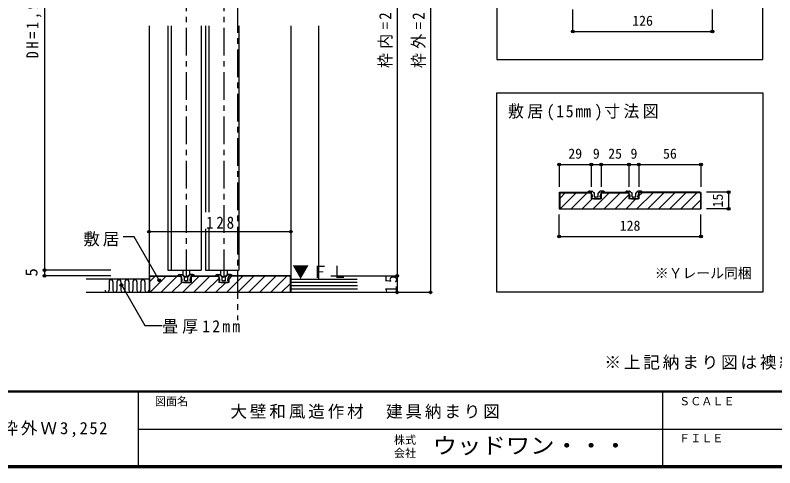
# Model space of a CAD drawing. Units: millimetres at full size, sheet at 1:5. Extents: x -981 to 969, y -733 to 681.
# Drawn here: x -117 to 568, y -716 to -308 of the extents above; entities that cross this region are included whole.
import ezdxf
from ezdxf.enums import TextEntityAlignment as Align

# ---------------------------------------------------------------- set-up
doc = ezdxf.new("R2010")
doc.units = ezdxf.units.MM
doc.header["$LTSCALE"] = 5
doc.header["$PDMODE"] = 32
doc.header["$PDSIZE"] = 2.5
doc.linetypes.add('CHAIN1', pattern=[8, 5, -1, 1, -1])
for name, color, linetype in [('0-1_通り芯', 4, 'CHAIN1'), ('0-3_仕上げ', 7, 'Continuous'), ('0-4_枠', 3, 'Continuous'), ('0-6_扉', 3, 'Continuous'), ('0-7_金物', 7, 'Continuous'), ('0-A_文字', 7, 'Continuous'), ('0-B_寸法', 7, 'Continuous'), ('0-C_ハッチ', 4, 'Continuous'), ('F-0_補助線', 6, 'Continuous'), ('F-1_枠', 6, 'Continuous'), ('F-A_文字', 7, 'Continuous')]:
    doc.layers.add(name, color=color, linetype=linetype)
doc.styles.add('ＭＳ ゴシック', font='')
doc.styles.get('ＭＳ ゴシック').set_extended_font_data('MS Gothic')

msp = doc.modelspace()

# ---------------------------------------------------------------- linework, layer by layer
at = {"layer": '0-1_通り芯'}
msp.add_line((83.358, 21.631), (83.358, -582.844), dxfattribs=at)
at = {"layer": '0-3_仕上げ', "color": 2}
for p, q in [((3.358, -545.609), (-53.453, -545.609)), ((131.358, -545.609), (191.264, -545.609)), ((-53.453, -557.609), (3.358, -557.609)), ((131.358, -557.609), (191.785, -557.609))]:
    msp.add_line(p, q, dxfattribs=at)
at = {"layer": '0-3_仕上げ'}
for p, q in [((-32.781, -548.14), (-32.781, -555.703)), ((-29.18, -548.14), (-29.18, -555.703)), ((-25.578, -548.14), (-25.578, -555.703)), ((-21.977, -548.14), (-21.977, -555.703)), ((-18.375, -548.14), (-18.375, -555.703)), ((-14.774, -548.14), (-14.774, -555.703)), ((-11.173, -548.14), (-11.173, -555.703)), ((-7.571, -548.14), (-7.571, -555.703)), ((-3.97, -548.14), (-3.97, -555.703)), ((-0.368, -548.14), (-0.368, -555.703)), ((191.394, -548.609), (131.358, -548.609)), ((191.524, -551.609), (131.358, -551.609)), ((191.654, -554.609), (131.358, -554.609))]:
    msp.add_line(p, q, dxfattribs=at)
for centre, radius, start, end in [((-30.98, -547.999), 1.806, 355.51051, 184.48949), ((-23.778, -547.999), 1.806, 355.51051, 184.48949), ((-16.575, -547.999), 1.806, 355.51051, 184.48949), ((-9.372, -547.999), 1.806, 355.51051, 184.48949), ((-2.169, -547.999), 1.806, 355.51051, 184.48949), ((-34.582, -555.67), 1.801, 181.04347, 358.95653), ((-27.379, -555.67), 1.801, 181.04347, 358.95653), ((-20.176, -555.67), 1.801, 181.04347, 358.95653), ((-12.973, -555.67), 1.801, 181.04347, 358.95653), ((-5.77, -555.67), 1.801, 181.04347, 358.95653), ((1.432, -555.67), 1.801, 181.04347, 358.95653)]:
    msp.add_arc(centre, radius, start, end, dxfattribs=at)
at = {"layer": '0-4_枠', "color": 4}
for p, q in [((3.358, -317.08), (3.358, -543.316)), ((131.358, -317.08), (131.358, -545.609)), ((156.358, -317.08), (156.358, -545.609))]:
    msp.add_line(p, q, dxfattribs=at)
at = {"layer": '0-4_枠'}
for p, q in [((373.659, -467.988), (373.659, -482.281)), ((374.159, -468.195), (374.573, -467.781)), ((374.159, -468.195), (374.159, -482.281)), ((374.573, -467.781), (402.659, -467.781)), ((402.659, -467.281), (402.659, -473.281)), ((411.659, -467.281), (436.659, -467.281)), ((411.659, -467.281), (411.659, -473.281)), ((411.659, -467.781), (436.659, -467.781)), ((436.659, -467.281), (436.659, -473.281)), ((445.659, -467.281), (445.659, -473.281)), ((500.952, -467.281), (445.659, -467.281)), ((500.745, -467.781), (445.659, -467.781)), ((500.745, -467.781), (501.159, -468.195)), ((500.952, -467.281), (501.659, -467.988)), ((501.159, -468.195), (501.159, -482.281)), ((501.659, -467.988), (501.659, -482.281)), ((411.659, -473.281), (402.659, -473.281)), ((445.659, -473.281), (436.659, -473.281)), ((373.659, -482.281), (501.659, -482.281)), ((3.358, -543.316), (3.358, -557.609)), ((3.858, -543.523), (4.272, -543.109)), ((3.858, -543.523), (3.858, -557.609)), ((4.272, -543.109), (32.358, -543.109)), ((32.358, -542.609), (32.358, -548.609)), ((41.358, -548.609), (32.358, -548.609)), ((41.358, -542.609), (66.358, -542.609)), ((41.358, -542.609), (41.358, -548.609)), ((41.358, -543.109), (66.358, -543.109)), ((66.358, -542.609), (66.358, -548.609)), ((75.358, -548.609), (66.358, -548.609)), ((75.358, -542.609), (75.358, -548.609)), ((130.65, -542.609), (75.358, -542.609)), ((130.443, -543.109), (75.358, -543.109)), ((130.443, -543.109), (130.858, -543.523)), ((130.65, -542.609), (131.358, -543.316)), ((130.858, -543.523), (130.858, -557.609)), ((131.358, -543.316), (131.358, -557.609)), ((3.358, -557.609), (131.358, -557.609))]:
    msp.add_line(p, q, dxfattribs=at)
for points in [[(373.659, -467.988), (374.366, -467.281), (402.659, -467.281)], [(3.358, -543.316), (4.065, -542.609), (32.358, -542.609)]]:
    msp.add_lwpolyline(points, dxfattribs=at)
at = {"layer": '0-6_扉'}
for p, q in [((20.358, -317.08), (20.358, -537.609)), ((54.358, -317.08), (54.358, -485.233)), ((54.358, -500.364), (54.358, -537.609)), ((20.358, -537.609), (23.358, -537.609)), ((54.358, -537.609), (57.358, -537.609))]:
    msp.add_line(p, q, dxfattribs=at)
at = {"layer": '0-6_扉', "color": 6}
for p, q in [((23.358, -317.08), (23.358, -537.609)), ((50.358, -317.08), (50.358, -500.364)), ((57.358, -317.08), (57.358, -485.233)), ((84.358, -317.08), (84.358, -537.609)), ((50.358, -500.364), (50.358, -537.609)), ((57.358, -500.364), (57.358, -537.609)), ((23.358, -537.609), (50.358, -537.609)), ((57.358, -537.609), (84.358, -537.609))]:
    msp.add_line(p, q, dxfattribs=at)
at = {"layer": '0-7_金物'}
for p, q in [((401.2, -466.281), (403.202, -466.281)), ((413.117, -466.281), (411.116, -466.281)), ((435.2, -466.281), (437.202, -466.281)), ((447.117, -466.281), (445.116, -466.281)), ((399.859, -467.281), (402.659, -467.281)), ((402.659, -468.281), (402.659, -467.281)), ((403.359, -473.281), (402.873, -472.054)), ((403.659, -471.781), (403.059, -471.781)), ((404.821, -467.693), (403.555, -466.427)), ((403.659, -471.781), (403.659, -470.517)), ((404.459, -473.281), (404.659, -473.081)), ((404.659, -473.081), (404.859, -473.281)), ((405.033, -467.781), (405.359, -467.781)), ((405.559, -471.481), (405.559, -467.981)), ((406.859, -471.781), (405.859, -471.781)), ((407.159, -472.081), (406.859, -471.781)), ((408.759, -471.481), (408.759, -467.981)), ((409.284, -467.781), (408.959, -467.781)), ((409.659, -473.081), (409.459, -473.281)), ((409.497, -467.693), (410.762, -466.427)), ((409.859, -473.281), (409.659, -473.081)), ((410.659, -471.781), (410.659, -470.517)), ((410.659, -471.781), (411.259, -471.781)), ((410.959, -473.281), (411.445, -472.054)), ((411.659, -468.281), (411.659, -467.281)), ((414.459, -467.281), (411.659, -467.281)), ((433.859, -467.281), (436.659, -467.281)), ((436.659, -468.281), (436.659, -467.281)), ((437.359, -473.281), (436.873, -472.054)), ((437.659, -471.781), (437.059, -471.781)), ((438.821, -467.693), (437.555, -466.427)), ((437.659, -471.781), (437.659, -470.517)), ((438.459, -473.281), (438.659, -473.081)), ((438.659, -473.081), (438.859, -473.281)), ((439.033, -467.781), (439.359, -467.781)), ((439.559, -471.481), (439.559, -467.981)), ((440.859, -471.781), (439.859, -471.781)), ((441.159, -472.081), (440.859, -471.781)), ((442.759, -471.481), (442.759, -467.981)), ((443.284, -467.781), (442.959, -467.781)), ((443.659, -473.081), (443.459, -473.281)), ((443.497, -467.693), (444.762, -466.427)), ((443.859, -473.281), (443.659, -473.081)), ((444.659, -471.781), (444.659, -470.517)), ((444.659, -471.781), (445.259, -471.781)), ((444.959, -473.281), (445.445, -472.054)), ((445.659, -468.281), (445.659, -467.281)), ((448.459, -467.281), (445.659, -467.281)), ((404.459, -473.281), (403.359, -473.281)), ((404.859, -473.281), (409.459, -473.281)), ((409.859, -473.281), (410.959, -473.281)), ((438.459, -473.281), (437.359, -473.281)), ((438.859, -473.281), (443.459, -473.281)), ((443.859, -473.281), (444.959, -473.281)), ((30.899, -541.609), (32.9, -541.609)), ((34.52, -543.021), (33.254, -541.756)), ((39.195, -543.021), (40.461, -541.756)), ((39.858, -537.609), (39.858, -542.077)), ((42.816, -541.609), (40.815, -541.609)), ((64.899, -541.609), (66.9, -541.609)), ((68.52, -543.021), (67.254, -541.756)), ((73.195, -543.021), (74.461, -541.756)), ((73.858, -537.609), (73.858, -542.077)), ((76.816, -541.609), (74.815, -541.609)), ((29.558, -542.609), (32.358, -542.609)), ((32.358, -543.609), (32.358, -542.609)), ((33.058, -548.609), (32.572, -547.383)), ((33.358, -547.109), (32.758, -547.109)), ((34.158, -548.609), (33.058, -548.609)), ((33.358, -547.109), (33.358, -545.845)), ((34.158, -548.609), (34.358, -548.409)), ((34.358, -548.409), (34.558, -548.609)), ((34.558, -548.609), (39.158, -548.609)), ((34.732, -543.109), (35.058, -543.109)), ((35.258, -546.809), (35.258, -543.309)), ((36.558, -547.109), (35.558, -547.109)), ((36.858, -547.409), (36.558, -547.109)), ((39.858, -542.077), (36.858, -543.809)), ((38.458, -546.809), (38.458, -543.309)), ((38.983, -543.109), (38.658, -543.109)), ((39.358, -548.409), (39.158, -548.609)), ((39.558, -548.609), (39.358, -548.409)), ((39.558, -548.609), (40.658, -548.609)), ((40.358, -547.109), (40.358, -545.845)), ((40.358, -547.109), (40.958, -547.109)), ((40.658, -548.609), (41.143, -547.383)), ((41.358, -543.609), (41.358, -542.609)), ((44.158, -542.609), (41.358, -542.609)), ((63.558, -542.609), (66.358, -542.609)), ((66.358, -543.609), (66.358, -542.609)), ((67.058, -548.609), (66.572, -547.383)), ((67.358, -547.109), (66.758, -547.109)), ((68.158, -548.609), (67.058, -548.609)), ((67.358, -547.109), (67.358, -545.845)), ((68.158, -548.609), (68.358, -548.409)), ((68.358, -548.409), (68.558, -548.609)), ((68.558, -548.609), (73.158, -548.609)), ((68.732, -543.109), (69.058, -543.109)), ((69.258, -546.809), (69.258, -543.309)), ((70.558, -547.109), (69.558, -547.109)), ((70.858, -547.409), (70.558, -547.109)), ((73.858, -542.077), (70.858, -543.809)), ((72.458, -546.809), (72.458, -543.309)), ((72.983, -543.109), (72.658, -543.109)), ((73.358, -548.409), (73.158, -548.609)), ((73.558, -548.609), (73.358, -548.409)), ((73.558, -548.609), (74.658, -548.609)), ((74.358, -547.109), (74.358, -545.845)), ((74.358, -547.109), (74.958, -547.109)), ((74.658, -548.609), (75.143, -547.383)), ((75.358, -543.609), (75.358, -542.609)), ((78.158, -542.609), (75.358, -542.609))]:
    msp.add_line(p, q, dxfattribs=at)
for points in [[(408.459, -471.781), (407.459, -471.781), (407.159, -472.081)], [(442.459, -471.781), (441.459, -471.781), (441.159, -472.081)], [(33.858, -537.609), (33.858, -542.077), (36.858, -543.809)], [(67.858, -537.609), (67.858, -542.077), (70.858, -543.809)], [(38.158, -547.109), (37.158, -547.109), (36.858, -547.409)], [(72.158, -547.109), (71.158, -547.109), (70.858, -547.409)]]:
    msp.add_lwpolyline(points, dxfattribs=at)
for centre, radius, start, end in [((401.2, -468.281), 2, 90, 138.18969), ((403.202, -466.781), 0.5, 45, 90), ((411.116, -466.781), 0.5, 90, 135), ((413.117, -468.281), 2, 41.81031, 90), ((435.2, -468.281), 2, 90, 138.18969), ((437.202, -466.781), 0.5, 45, 90), ((445.116, -466.781), 0.5, 90, 135), ((447.117, -468.281), 2, 41.81031, 90), ((399.859, -467.081), 0.2, 138.18969, 270), ((400.659, -470.517), 3, 0, 48.19), ((403.059, -471.981), 0.2, 90, 201.616), ((405.033, -467.481), 0.3, 225, 270), ((405.359, -467.981), 0.2, 360, 90), ((405.859, -471.481), 0.3, 180, 270), ((408.459, -471.481), 0.3, 270, 360), ((408.959, -467.981), 0.2, 90, 180), ((409.284, -467.481), 0.3, 270, 315), ((413.659, -470.517), 3, 131.81, 180), ((411.259, -471.981), 0.2, 338.384, 90), ((414.459, -467.081), 0.2, 270, 41.81031), ((433.859, -467.081), 0.2, 138.18969, 270), ((434.659, -470.517), 3, 0, 48.19), ((437.059, -471.981), 0.2, 90, 201.616), ((439.033, -467.481), 0.3, 225, 270), ((439.359, -467.981), 0.2, 360, 90), ((439.859, -471.481), 0.3, 180, 270), ((442.459, -471.481), 0.3, 270, 360), ((442.959, -467.981), 0.2, 90, 180), ((443.284, -467.481), 0.3, 270, 315), ((447.659, -470.517), 3, 131.81, 180), ((445.259, -471.981), 0.2, 338.384, 90), ((448.459, -467.081), 0.2, 270, 41.81031), ((30.899, -543.609), 2, 90, 138.18969), ((32.9, -542.109), 0.5, 45, 90), ((40.815, -542.109), 0.5, 90, 135), ((42.816, -543.609), 2, 41.81031, 90), ((64.899, -543.609), 2, 90, 138.18969), ((66.9, -542.109), 0.5, 45, 90), ((74.815, -542.109), 0.5, 90, 135), ((76.816, -543.609), 2, 41.81031, 90), ((29.558, -542.409), 0.2, 138.18969, 270), ((30.358, -545.845), 3, 0, 48.19), ((32.758, -547.309), 0.2, 90, 201.616), ((34.732, -542.809), 0.3, 225, 270), ((35.058, -543.309), 0.2, 360, 90), ((35.558, -546.809), 0.3, 180, 270), ((38.158, -546.809), 0.3, 270, 360), ((38.658, -543.309), 0.2, 90, 180), ((38.983, -542.809), 0.3, 270, 315), ((43.358, -545.845), 3, 131.81, 180), ((40.958, -547.309), 0.2, 338.384, 90), ((44.158, -542.409), 0.2, 270, 41.81031), ((63.558, -542.409), 0.2, 138.18969, 270), ((64.358, -545.845), 3, 0, 48.19), ((66.758, -547.309), 0.2, 90, 201.616), ((68.732, -542.809), 0.3, 225, 270), ((69.058, -543.309), 0.2, 360, 90), ((69.558, -546.809), 0.3, 180, 270), ((72.158, -546.809), 0.3, 270, 360), ((72.658, -543.309), 0.2, 90, 180), ((72.983, -542.809), 0.3, 270, 315), ((77.358, -545.845), 3, 131.81, 180), ((74.958, -547.309), 0.2, 338.384, 90), ((78.158, -542.409), 0.2, 270, 41.81031)]:
    msp.add_arc(centre, radius, start, end, dxfattribs=at)
at = {"layer": '0-A_文字'}
for p, q in [((317.471, -557.609), (317.471, -377.609)), ((-10.117, -507.451), (-20.117, -507.451)), ((12.578, -546.76), (-10.117, -507.451)), ((557.471, -557.609), (317.471, -557.609))]:
    msp.add_line(p, q, dxfattribs=at)
msp.add_lwpolyline([(317.471, -347.609), (557.471, -347.609), (557.471, -167.609), (317.471, -167.609)], close=True, dxfattribs=at)
for points in [[(317.471, -377.609), (557.471, -377.609), (557.471, -557.609)], [(-21.63, -550.984), (-0.577, -587.449), (15.204, -587.449)]]:
    msp.add_lwpolyline(points, dxfattribs=at)
for p in [(12.578, -546.76), (-21.63, -550.984)]:
    msp.add_point(p, dxfattribs=at)
at = {"layer": '0-B_寸法', "color": 4}
for p, q in [((227.471, -59.424), (227.471, -557.609)), ((257.471, -59.424), (257.471, -557.609)), ((385.971, -322.306), (385.971, -302.306)), ((511.971, -322.306), (511.971, -302.306)), ((385.971, -322.306), (511.971, -322.306)), ((373.659, -442.281), (402.659, -442.281)), ((373.659, -442.281), (373.659, -462.281)), ((402.659, -442.281), (402.659, -462.281)), ((402.659, -442.281), (411.659, -442.281)), ((411.659, -442.281), (411.659, -462.281)), ((411.659, -442.281), (436.659, -442.281)), ((436.659, -442.281), (436.659, -462.281)), ((436.659, -442.281), (445.659, -442.281)), ((445.659, -442.281), (445.659, -462.281)), ((445.659, -442.281), (501.659, -442.281)), ((501.659, -442.281), (501.659, -462.281)), ((526.659, -467.281), (506.659, -467.281)), ((526.659, -467.281), (526.659, -482.281)), ((526.659, -482.281), (506.659, -482.281)), ((373.659, -507.281), (373.659, -487.281)), ((501.659, -507.281), (501.659, -487.281)), ((3.358, -502.864), (3.358, -527.915)), ((373.659, -507.281), (501.659, -507.281)), ((-31.113, -537.609), (-91.113, -537.609)), ((-31.113, -542.609), (-91.113, -542.609)), ((167.471, -542.609), (227.471, -542.609)), ((167.471, -557.609), (257.471, -557.609))]:
    msp.add_line(p, q, dxfattribs=at)
at = {"layer": '0-B_寸法', "color": 4, "linetype": 'CHAIN1'}
for p, q in [((36.858, -78.877), (36.858, -548.609)), ((70.858, -78.877), (70.858, -548.609))]:
    msp.add_line(p, q, dxfattribs=at)
at = {"layer": '0-B_寸法', "color": 4}
for points in [[(-31.113, -59.424), (-91.113, -59.424), (-91.113, -542.609)], [(3.358, -502.864), (131.358, -502.864), (131.358, -527.915)]]:
    msp.add_lwpolyline(points, dxfattribs=at)
at = {"layer": '0-B_寸法'}
for p in [(385.971, -322.306), (511.971, -322.306), (373.659, -442.281), (402.659, -442.281), (411.659, -442.281), (436.659, -442.281), (445.659, -442.281), (501.659, -442.281), (526.659, -467.281), (526.659, -482.281), (3.358, -502.864), (131.358, -502.864), (373.659, -507.281), (501.659, -507.281), (-91.113, -537.609), (-91.113, -542.609), (227.471, -542.609), (227.471, -557.609), (257.471, -557.609)]:
    msp.add_point(p, dxfattribs=at)
at = {"layer": '0-C_ハッチ'}
for p, q in [((374.159, -472.81), (379.188, -467.781)), ((374.588, -482.281), (389.088, -467.781)), ((384.487, -482.281), (398.987, -467.781)), ((404.286, -482.281), (418.786, -467.781)), ((414.186, -482.281), (428.686, -467.781)), ((424.085, -482.281), (436.659, -469.707)), ((443.884, -482.281), (458.384, -467.781)), ((445.659, -470.607), (448.485, -467.781)), ((453.784, -482.281), (468.284, -467.781)), ((463.683, -482.281), (478.159, -467.805)), ((473.583, -482.281), (488.083, -467.781)), ((483.482, -482.281), (497.982, -467.781)), ((394.387, -482.281), (403.387, -473.281)), ((433.985, -482.281), (442.985, -473.281)), ((493.382, -482.281), (501.159, -474.504)), ((3.858, -548.139), (8.887, -543.109)), ((4.286, -557.609), (18.786, -543.109)), ((14.186, -557.609), (28.686, -543.109)), ((24.085, -557.609), (33.085, -548.609)), ((33.985, -557.609), (48.485, -543.109)), ((43.884, -557.609), (58.384, -543.109)), ((53.784, -557.609), (66.358, -545.035)), ((63.683, -557.609), (72.683, -548.609)), ((73.583, -557.609), (88.083, -543.109)), ((75.358, -545.935), (78.183, -543.109)), ((83.482, -557.609), (97.982, -543.109)), ((93.382, -557.609), (107.858, -543.133)), ((103.281, -557.609), (117.781, -543.109)), ((113.181, -557.609), (127.681, -543.109)), ((123.08, -557.609), (130.858, -549.832))]:
    msp.add_line(p, q, dxfattribs=at)
at = {"layer": 'F-1_枠'}
for p, q in [((968.636, -646.776), (-981.363, -646.776)), ((968.636, -647.609), (-981.363, -647.609)), ((-6.364, -647.609), (-6.364, -714.276)), ((466.97, -647.609), (466.97, -714.276)), ((-6.364, -680.943), (966.97, -680.943)), ((968.636, -714.276), (-981.363, -714.276)), ((968.636, -715.109), (-981.363, -715.109)), ((968.636, -715.943), (-981.363, -715.943))]:
    msp.add_line(p, q, dxfattribs=at)

# ---------------------------------------------------------------- texts
at = {"layer": '0-A_文字', "style": 'ＭＳ ゴシック'}
msp.add_text('※Ｙレール同梱', height=9.164, dxfattribs=at).set_placement((459.971, -547.609), align=Align.BOTTOM_LEFT)
at = {"layer": '0-A_文字', "char_height": 11, "attachment_point": 7, "style": 'ＭＳ ゴシック'}
for s, insert in [('\\T1.22;\\W0.95;敷居(15㎜)寸法図', (327.471, -402.609)), ('\\T1.17;敷居', (-55.938, -516.23)), ('\\T1.17;▼ＦＬ', (132.701, -545.609)), ('\\T1.27;\\W0.95;畳厚12mm', (15.204, -594.949))]:
    msp.add_mtext(s, dxfattribs=dict(at, insert=insert))
at = {"layer": '0-B_寸法', "style": 'ＭＳ ゴシック'}
for s, p in [('126', (439.596, -319.806)), ('29', (381.909, -439.781)), ('9', (404.034, -439.781)), ('25', (417.909, -439.781)), ('9', (438.034, -439.781)), ('56', (467.409, -439.781)), ('128', (428.284, -504.781))]:
    msp.add_text(s, height=9.164, dxfattribs=at).set_placement(p, align=Align.BOTTOM_LEFT)
for s, height, p in [('15', 9.164, (524.159, -481.031)), ('5', 11, (-94.113, -543.359))]:
    msp.add_text(s, height=height, rotation=90, dxfattribs=at).set_placement(p, align=Align.BOTTOM_LEFT)
at = {"layer": '0-B_寸法', "char_height": 11, "attachment_point": 7, "rotation": 90, "style": 'ＭＳ ゴシック'}
for s, insert in [('\\T1.29;\\W0.9;枠内=2,005', (224.971, -355.205)), ('\\T1.29;\\W0.9;枠外=2,050', (254.971, -355.205)), ('\\T1.39;\\W0.85;DH=1,995', (-93.613, -346.455)), ('\\T1.36;\\W0.9;15', (227.471, -558.234))]:
    msp.add_mtext(s, dxfattribs=dict(at, insert=insert))
at = {"layer": '0-B_寸法', "insert": (54.858, -500.364), "char_height": 11, "attachment_point": 7, "style": 'ＭＳ ゴシック'}
msp.add_mtext('\\T1.38;\\W0.9;128', dxfattribs=at)
at = {"layer": 'F-0_補助線', "color": 7, "insert": (76.826, -671.804), "char_height": 11, "attachment_point": 7, "style": 'ＭＳ ゴシック'}
msp.add_mtext('\\T1.17;大壁和風造作材\u3000建具納まり図', dxfattribs=at)
at = {"layer": 'F-A_文字', "style": 'ＭＳ ゴシック'}
for s, p in [('図面名', (8.636, -661.776)), ('ＳＣＡＬＥ', (481.97, -661.776)), ('ＦＩＬＥ', (481.97, -695.11)), ('株式', (224.47, -696.609)), ('会社', (224.47, -708.609))]:
    msp.add_text(s, height=7.331, dxfattribs=at).set_placement(p, align=Align.BOTTOM_LEFT)
at = {"layer": 'F-A_文字', "style": 'ＭＳ ゴシック', "width": 1.1}
msp.add_text('ウッドワン・・・', height=14.66, dxfattribs=at).set_placement((259.47, -707.61), align=Align.BOTTOM_LEFT)
at = {"layer": 'F-A_文字', "char_height": 11, "attachment_point": 7, "style": 'ＭＳ ゴシック'}
for s, insert in [('\\T1.17;※上記納まり図は襖縁（現場調達）を含んだ寸法図としています。', (414.47, -627.654)), ('\\T1.18;大壁部材\u3000ニュージーパイン\u3000和－洋引き違い戸枠セット（12尺）ウッドワン専用建具用\u3000枠外Ｗ3,252', (-855.955, -688.443))]:
    msp.add_mtext(s, dxfattribs=dict(at, insert=insert))

doc.saveas('drawing.dxf')
